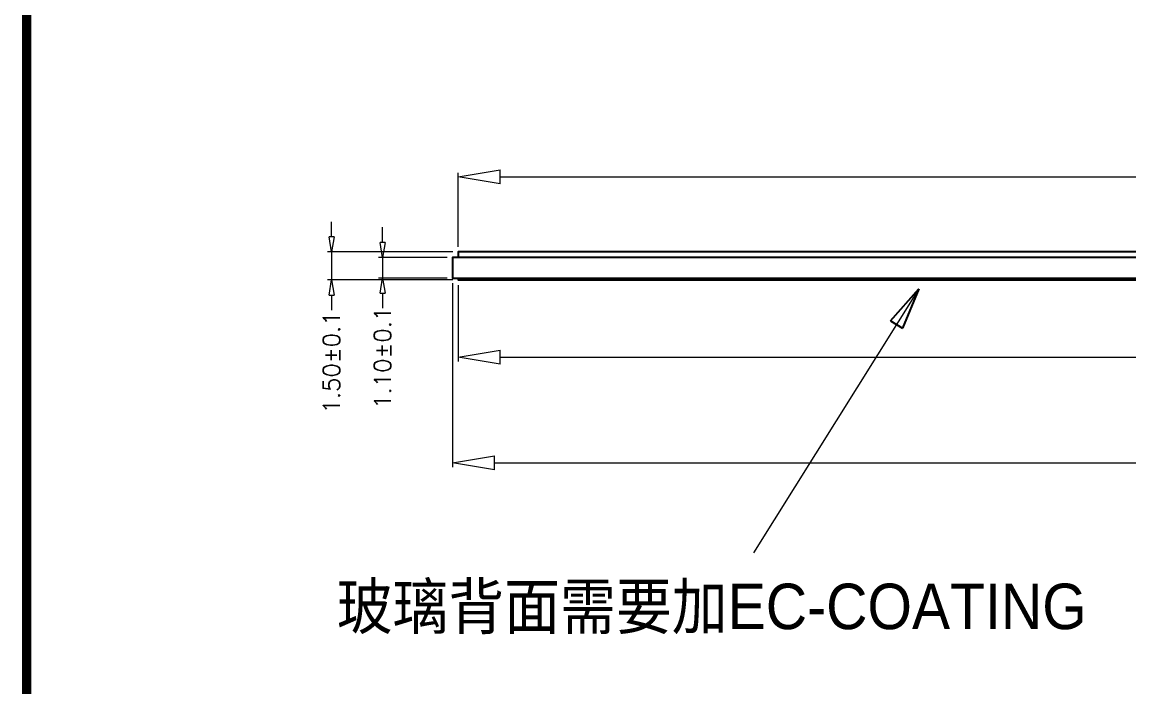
# Model space of a CAD drawing. Header units: inches. Extents: x -279 to 1, y 0 to 322.
# Drawn here: x -279.4 to -220.1, y 35.4 to 71 of the extents above; entities that cross this region are included whole.
import ezdxf
from ezdxf.enums import TextEntityAlignment as Align

# ---------------------------------------------------------------- set-up
doc = ezdxf.new("R2010")
doc.units = ezdxf.units.IN
doc.header["$MEASUREMENT"] = 0
doc.layers.add('dim', color=141, linetype='Continuous')
doc.layers.add('TAPE', color=211, linetype='Continuous')
doc.styles.add('Iory', font='STXINWEI.TTF', dxfattribs={"width": 0.9})
doc.styles.get("Standard").update_dxf_attribs({"font": 'txt', "bigfont": 'gbcbig.shx'})
doc.dimstyles.new('IORY', dxfattribs={"dimscale": 4.5, "dimtxt": 0.2, "dimasz": 0.18, "dimexe": 0.05, "dimexo": 0.0625, "dimgap": 0.09, "dimtad": 0, "dimzin": 0, "dimdsep": 46, "dimtxsty": 'Standard', "dimblk": 'CLOSEDBLANK', "dimcen": 0, "dimclrd": 1, "dimclre": 1, "dimclrt": 141, "dimadec": 0, "dimazin": 2, "dimtfac": 1, "dimtmove": 0, "dimatfit": 3, "dimldrblk": 'CLOSEDBLANK', "dimfxl": 0, "dimtolj": 1, "dimtzin": 0, "dimlwd": 5, "dimlwe": 5, "dimarcsym": 0})
doc.dimstyles.new('IORY1', dxfattribs={"dimscale": 4.5, "dimtxt": 0.5, "dimasz": 0.5, "dimexe": 0.05, "dimexo": 0.0625, "dimgap": 0.09, "dimtad": 0, "dimzin": 0, "dimdsep": 46, "dimtxsty": 'Standard', "dimblk": 'CLOSEDBLANK', "dimcen": 0, "dimclrd": 1, "dimclre": 1, "dimclrt": 141, "dimadec": 0, "dimazin": 2, "dimtfac": 1, "dimtmove": 0, "dimatfit": 3, "dimldrblk": 'CLOSEDBLANK', "dimfxl": 0, "dimtolj": 1, "dimtzin": 0, "dimlwd": 5, "dimlwe": 5, "dimarcsym": 0})

# ---------------------------------------------------------------- blocks, each defined once
blk = doc.blocks.new('CAD_TITLE')
at = {"color": 7, "linetype": 'Continuous', "const_width": 0.5}
blk.add_lwpolyline([(-282, 0), (0, 0), (0, 200), (-282, 200)], close=True, dxfattribs=at)
at = {"style": 'Iory'}
for tag, p, height in [('CUSTOMER_NO.:', (-33.26, 194.742), 3), ('分页号', (-10.169, 1.828), 1.623)]:
    blk.add_attdef(tag, p, '', height=height, dxfattribs=at)
at = {"color": 1, "style": 'Iory', "width": 0.9}
for tag, p in [('名称', (-79.098, 27.078)), ('图号', (-17.76, 16.409)), ('版本', (-3.633, 16.409))]:
    blk.add_attdef(tag, text='', height=2.936, dxfattribs=at).set_placement(p, align=Align.CENTER)
at = {"color": 7, "style": 'Iory', "width": 0.9}
for tag, p in [('CONTENT4', (-120.11, 21.517)), ('DATE4', (-94.197, 21.384)), ('NO4', (-140.655, 20.641)), ('CONTENT3', (-120.11, 16.706)), ('DATE3', (-94.074, 16.519)), ('NO3', (-140.787, 15.731)), ('CONTENT2', (-120.136, 11.605)), ('DATE2', (-94.074, 11.684)), ('NO2', (-140.721, 10.665)), ('CONTENT1', (-120.122, 6.33)), ('DATE1', (-94.039, 6.334)), ('NO1', (-140.721, 5.665))]:
    blk.add_attdef(tag, text='', height=2, dxfattribs=at).set_placement(p, align=Align.CENTER)
at = {"color": 3}
for tag, p in [('DUTY', (-84.596, 21.474)), ('BIAS', (-84.596, 16.351)), ('VOP', (-84.596, 11.57)), ('VDD', (-84.596, 6.676))]:
    blk.add_attdef(tag, p, '', height=1.623, dxfattribs=at)
at = {"color": 1, "style": 'Iory', "width": 0.9}
blk.add_attdef('规格', (-65.257, 16.409), '', height=2.936, dxfattribs=at)
at = {"style": 'Iory', "width": 0.9}
for tag, p in [('出图人', (-56.666, 11.649)), ('设计人', (-22.689, 11.649)), ('批准人', (-22.556, 6.631))]:
    blk.add_attdef(tag, p, '', height=2, dxfattribs=at)
at = {"color": 7, "style": 'Iory', "width": 0.9}
blk.add_attdef('校对人', (-56.521, 6.631), '', height=2, dxfattribs=at)
at = {"color": 3, "width": 0.75}
blk.add_attdef("O'CLOCK", (-84.975, 2.123), '', height=1.5, dxfattribs=at)
blk = doc.blocks.new('CAD_INFO')
blk.add_lwpolyline([(-282, 200), (0, 200), (0, 0), (-282, 0)], close=True)
at = {"color": 7, "style": 'Iory', "width": 0.9, "flags": 9}
for tag, p in [('BOMWIDTH', (-95.042, 61.008)), ('BOMHEIGHT', (-78.518, 61.008)), ('BOMSTARTPOS', (-59.87, 61.008)), ('BOMSECONDLINE', (-41.458, 61.008)), ('BOMTHIRDLINE', (-95.861, 52.283)), ('PDMUPDATE', (-76.629, 52.283)), ('BOMSTARTPOS2', (-59.634, 52.283)), ('BOMSTARTPOS3', (-40.277, 52.283))]:
    blk.add_attdef(tag, p, '', height=2, dxfattribs=at)
blk = doc.blocks.new('_ClosedBlank')
at = {"color": 0, "linetype": 'ByBlock', "lineweight": -2}
for p, q in [((-1, 0.167), (0, 0)), ((-1, 0.167), (-1, -0.167)), ((0, 0), (-1, -0.167))]:
    blk.add_line(p, q, dxfattribs=at)
blk = doc.blocks.new('*D6')
at = {"layer": 'DEFPOINTS', "color": 0}
for p in [(-256.045, 58.711), (-262.834, 57.211), (-256.045, 57.211)]:
    blk.add_point(p, dxfattribs=at)
at = {"layer": 'dim', "color": 1, "lineweight": 5}
for p, q in [((-262.834, 59.521), (-262.834, 60.331)), ((-256.326, 58.711), (-263.059, 58.711)), ((-262.834, 58.711), (-262.834, 57.211)), ((-256.326, 57.211), (-263.059, 57.211)), ((-262.834, 56.401), (-262.834, 55.591))]:
    blk.add_line(p, q, dxfattribs=at)
at = {"layer": 'dim', "color": 1, "lineweight": 5, "xscale": 0.8099999999999999, "yscale": 0.8099999999999999, "zscale": 0.8099999999999999}
for p, rotation in [((-262.834, 58.711), 270), ((-262.834, 57.211), 90)]:
    blk.add_blockref('_ClosedBlank', p, dxfattribs=dict(at, rotation=rotation))
at = {"layer": 'dim', "color": 141, "insert": (-262.834, 52.786), "char_height": 0.9, "attachment_point": 5, "rotation": 90}
blk.add_mtext('\\A1;1.50±0.1', dxfattribs=at)
blk = doc.blocks.new('*D7')
at = {"layer": 'DEFPOINTS', "color": 0}
for p in [(-256.345, 58.411), (-260.097, 57.311), (-256.345, 57.311)]:
    blk.add_point(p, dxfattribs=at)
at = {"layer": 'dim', "color": 1, "lineweight": 5}
for p, q in [((-260.097, 59.221), (-260.097, 60.031)), ((-256.626, 58.411), (-260.322, 58.411)), ((-260.097, 58.411), (-260.097, 57.311)), ((-256.626, 57.311), (-260.322, 57.311)), ((-260.097, 56.501), (-260.097, 55.691))]:
    blk.add_line(p, q, dxfattribs=at)
at = {"layer": 'dim', "color": 1, "lineweight": 5, "xscale": 0.8099999999999999, "yscale": 0.8099999999999999, "zscale": 0.8099999999999999}
for p, rotation in [((-260.097, 58.411), 270), ((-260.097, 57.311), 90)]:
    blk.add_blockref('_ClosedBlank', p, dxfattribs=dict(at, rotation=rotation))
at = {"layer": 'dim', "color": 141, "insert": (-260.097, 53.036), "char_height": 0.9, "attachment_point": 5, "rotation": 90}
blk.add_mtext('\\A1;1.10±0.1', dxfattribs=at)
blk = doc.blocks.new('*D8')
at = {"layer": 'DEFPOINTS', "color": 0}
for p in [(-256.045, 57.211), (-92.246, 57.211), (-256.045, 53.069)]:
    blk.add_point(p, dxfattribs=at)
at = {"layer": 'dim', "color": 1, "lineweight": 5}
for p, q in [((-256.045, 56.929), (-256.045, 52.844)), ((-92.246, 56.929), (-92.246, 52.844)), ((-253.795, 53.069), (-201.926, 53.069)), ((-94.496, 53.069), (-146.366, 53.069))]:
    blk.add_line(p, q, dxfattribs=at)
at = {"layer": 'dim', "color": 1, "lineweight": 5, "xscale": 2.25, "yscale": 2.25, "zscale": 2.25, "rotation": 180}
blk.add_blockref('_ClosedBlank', (-256.045, 53.069), dxfattribs=at)
at = {"layer": 'dim', "color": 1, "lineweight": 5, "xscale": 2.25, "yscale": 2.25, "zscale": 2.25}
blk.add_blockref('_ClosedBlank', (-92.246, 53.069), dxfattribs=at)
at = {"layer": 'dim', "color": 141, "insert": (-174.146, 53.069), "char_height": 2.25, "attachment_point": 5}
blk.add_mtext('\\A1;163.80±0.2 DOUBLE SIDE TAPE', dxfattribs=at)
blk = doc.blocks.new('*D9')
at = {"layer": 'DEFPOINTS', "color": 0}
for p in [(-256.345, 57.311), (-91.945, 57.311), (-256.345, 47.4)]:
    blk.add_point(p, dxfattribs=at)
at = {"layer": 'dim', "color": 1, "lineweight": 5}
for p, q in [((-256.345, 57.029), (-256.345, 47.175)), ((-91.945, 57.029), (-91.945, 47.175)), ((-254.095, 47.4), (-197.207, 47.4)), ((-94.195, 47.4), (-154.397, 47.4))]:
    blk.add_line(p, q, dxfattribs=at)
at = {"layer": 'dim', "color": 1, "lineweight": 5, "xscale": 2.25, "yscale": 2.25, "zscale": 2.25, "rotation": 180}
blk.add_blockref('_ClosedBlank', (-256.345, 47.4), dxfattribs=at)
at = {"layer": 'dim', "color": 1, "lineweight": 5, "xscale": 2.25, "yscale": 2.25, "zscale": 2.25}
blk.add_blockref('_ClosedBlank', (-91.945, 47.4), dxfattribs=at)
at = {"layer": 'dim', "color": 141, "insert": (-175.802, 47.4), "char_height": 2.25, "attachment_point": 5}
blk.add_mtext('\\A1;164.40±0.2 REAR GLASS', dxfattribs=at)
blk = doc.blocks.new('*D10')
at = {"layer": 'DEFPOINTS', "color": 0}
for p in [(-92.245, 62.734), (-256.045, 58.711), (-92.245, 58.711)]:
    blk.add_point(p, dxfattribs=at)
at = {"layer": 'dim', "color": 1, "lineweight": 5}
for p, q in [((-256.045, 58.992), (-256.045, 62.959)), ((-92.245, 58.992), (-92.245, 62.959)), ((-253.795, 62.734), (-194.065, 62.734)), ((-94.495, 62.734), (-152.005, 62.734))]:
    blk.add_line(p, q, dxfattribs=at)
at = {"layer": 'dim', "color": 1, "lineweight": 5, "xscale": 2.25, "yscale": 2.25, "zscale": 2.25, "rotation": 180}
blk.add_blockref('_ClosedBlank', (-256.045, 62.734), dxfattribs=at)
at = {"layer": 'dim', "color": 1, "lineweight": 5, "xscale": 2.25, "yscale": 2.25, "zscale": 2.25}
blk.add_blockref('_ClosedBlank', (-92.245, 62.734), dxfattribs=at)
at = {"layer": 'dim', "color": 141, "insert": (-173.035, 62.734), "char_height": 2.25, "attachment_point": 5}
blk.add_mtext('\\A1;163.80±0.2 FRONT FILM', dxfattribs=at)

msp = doc.modelspace()

# ---------------------------------------------------------------- linework, layer by layer
at = {"linetype": 'Continuous'}
msp.add_lwpolyline([(-91.945, 57.311), (-91.945, 58.411), (-256.345, 58.411), (-256.345, 57.311)], close=True, dxfattribs=at)
msp.add_lwpolyline([(-92.245, 58.411), (-92.245, 58.711), (-256.045, 58.711), (-256.045, 58.411)], dxfattribs=at)
at = {"layer": 'TAPE'}
msp.add_lwpolyline([(-256.045, 57.311), (-256.045, 57.211), (-92.246, 57.211), (-92.246, 57.311)], dxfattribs=at)

# ---------------------------------------------------------------- block references
at = {"xscale": 0.99, "yscale": 0.99, "zscale": 0.99}
for name in ['CAD_TITLE', 'CAD_INFO']:
    msp.add_blockref(name, (0, 0), dxfattribs=at)

# ---------------------------------------------------------------- texts
at = {"insert": (-262.558, 40.925), "char_height": 2.44009, "width": 49.3282, "attachment_point": 1, "style": 'Iory'}
msp.add_mtext('玻璃背面需要加{\\fArial|b0|i0|c0|p32;EC-COATING}', dxfattribs=at)

# ---------------------------------------------------------------- dimensions: what is measured, and where the dimension line sits
at = {"layer": 'dim'}
for base, p1, p2, text, picture, middle in [((-92.245, 62.734), (-256.045, 58.711), (-92.245, 58.711), '<>%%P0.2 FRONT FILM', '*D10', (-173.035, 62.734)), ((-256.345, 47.4), (-91.945, 57.311), (-256.345, 57.311), '<>%%P0.2 REAR GLASS', '*D9', (-175.802, 47.4))]:
    dim = msp.add_linear_dim(base=base, p1=p1, p2=p2, text=text, dimstyle='IORY1', dxfattribs=at)
    dim.commit()
    dim.dimension.update_dxf_attribs({"geometry": picture, "text_midpoint": middle, "dimtype": 160})
for base, p1, p2, picture, middle in [((-262.834, 57.211), (-256.045, 58.711), (-256.045, 57.211), '*D6', (-262.834, 52.786)), ((-260.097, 57.311), (-256.345, 58.411), (-256.345, 57.311), '*D7', (-260.097, 53.036))]:
    dim = msp.add_linear_dim(base=base, p1=p1, p2=p2, angle=270, text='<>%%P0.1', dimstyle='IORY', dxfattribs=at)
    dim.commit()
    dim.dimension.update_dxf_attribs({"geometry": picture, "text_midpoint": middle})
dim = msp.add_linear_dim(base=(-256.045, 53.069), p1=(-92.246, 57.211), p2=(-256.045, 57.211), angle=180, text='<>%%P0.2 DOUBLE SIDE TAPE', dimstyle='IORY1', dxfattribs=at)
dim.commit()
dim.dimension.update_dxf_attribs({"geometry": '*D8', "text_midpoint": (-174.146, 53.069), "dimtype": 160})

# ---------------------------------------------------------------- leaders
msp.add_leader([(-231.346, 56.727), (-240.203, 42.581)], dimstyle='IORY1', override={"dimgap": 0.09, "dimtad": 0})

doc.saveas('drawing.dxf')
